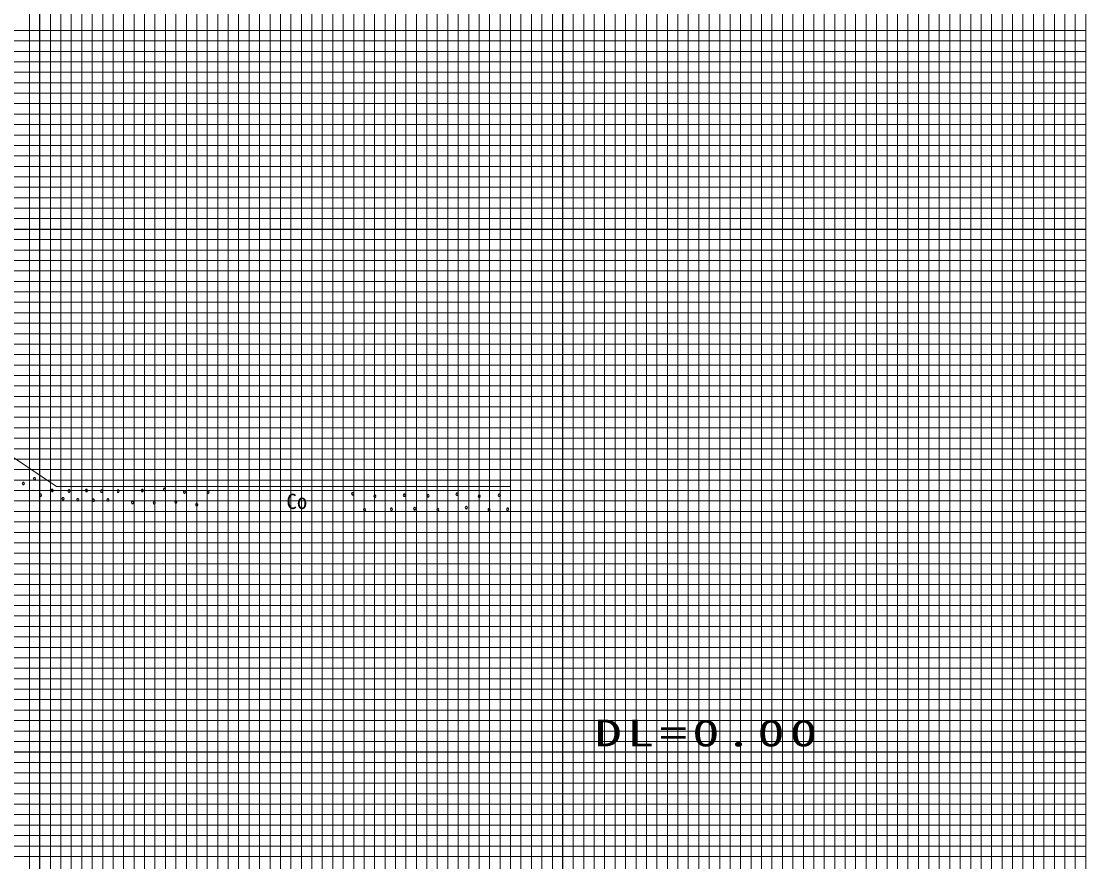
# Model space of a CAD drawing. Units: millimetres on the paper. Extents: x -400 to 400, y -1955 to 275.
# Drawn here: x 297.7 to 399.5, y 64.5 to 144.9 of the extents above; entities that cross this region are included whole.
import ezdxf
from ezdxf.enums import TextEntityAlignment as Align

# ---------------------------------------------------------------- set-up
doc = ezdxf.new("R2010")
doc.units = ezdxf.units.MM
doc.linetypes.add('LONG_DASHED_DOTTED', pattern=[15.25, 12, -1.5, 0.25, -1.5])
doc.layers.add('0-0', color=7, linetype='Continuous')
doc.layers.add('0-1_レイヤ1', color=7, linetype='Continuous', lineweight=13)
doc.styles.add('ＭＳ ゴシック', font='')
doc.styles.get('ＭＳ ゴシック').set_extended_font_data('MS Gothic')

# ---------------------------------------------------------------- blocks, each defined once
blk = doc.blocks.new('EVOBLK_2011051147_61')
at = {"layer": '0-1_レイヤ1'}
blk.add_lwpolyline([(20, 22), (820, 22), (820, 572), (20, 572)], close=True, dxfattribs=at)
blk = doc.blocks.new('EVOBLK_2011051147_62')
at = {"layer": '0-1_レイヤ1', "color": 131}
for p, q in [((719, 22), (719, 572)), ((721, 22), (721, 572)), ((722, 22), (722, 572)), ((723, 22), (723, 572)), ((724, 22), (724, 572)), ((725, 22), (725, 572)), ((726, 22), (726, 572)), ((727, 22), (727, 572)), ((728, 22), (728, 572)), ((729, 22), (729, 572)), ((731, 22), (731, 572)), ((732, 22), (732, 572)), ((733, 22), (733, 572)), ((734, 22), (734, 572)), ((735, 22), (735, 572)), ((736, 22), (736, 572)), ((737, 22), (737, 572)), ((738, 22), (738, 572)), ((739, 22), (739, 572)), ((741, 22), (741, 572)), ((742, 22), (742, 572)), ((743, 22), (743, 572)), ((744, 22), (744, 572)), ((745, 22), (745, 572)), ((746, 22), (746, 572)), ((747, 22), (747, 572)), ((748, 22), (748, 572)), ((749, 22), (749, 572)), ((751, 22), (751, 572)), ((752, 22), (752, 572)), ((753, 22), (753, 572)), ((754, 22), (754, 572)), ((755, 22), (755, 572)), ((756, 22), (756, 572)), ((757, 22), (757, 572)), ((758, 22), (758, 572)), ((759, 22), (759, 572)), ((761, 22), (761, 572)), ((762, 22), (762, 572)), ((763, 22), (763, 572)), ((764, 22), (764, 572)), ((765, 22), (765, 572)), ((766, 22), (766, 572)), ((767, 22), (767, 572)), ((768, 22), (768, 572)), ((769, 22), (769, 572)), ((771, 22), (771, 572)), ((772, 22), (772, 572)), ((773, 22), (773, 572)), ((774, 22), (774, 572)), ((775, 22), (775, 572)), ((776, 22), (776, 572)), ((777, 22), (777, 572)), ((778, 22), (778, 572)), ((779, 22), (779, 572)), ((781, 22), (781, 572)), ((782, 22), (782, 572)), ((783, 22), (783, 572)), ((784, 22), (784, 572)), ((785, 22), (785, 572)), ((786, 22), (786, 572)), ((787, 22), (787, 572)), ((788, 22), (788, 572)), ((789, 22), (789, 572)), ((791, 22), (791, 572)), ((792, 22), (792, 572)), ((793, 22), (793, 572)), ((794, 22), (794, 572)), ((795, 22), (795, 572)), ((796, 22), (796, 572)), ((797, 22), (797, 572)), ((798, 22), (798, 572)), ((799, 22), (799, 572)), ((801, 22), (801, 572)), ((802, 22), (802, 572)), ((803, 22), (803, 572)), ((804, 22), (804, 572)), ((805, 22), (805, 572)), ((806, 22), (806, 572)), ((807, 22), (807, 572)), ((808, 22), (808, 572)), ((809, 22), (809, 572)), ((811, 22), (811, 572)), ((812, 22), (812, 572)), ((813, 22), (813, 572)), ((814, 22), (814, 572)), ((815, 22), (815, 572)), ((816, 22), (816, 572)), ((817, 22), (817, 572)), ((818, 22), (818, 572)), ((819, 22), (819, 572)), ((20, 441), (820, 441)), ((20, 440), (820, 440)), ((20, 439), (820, 439)), ((20, 438), (820, 438)), ((20, 437), (820, 437)), ((20, 436), (820, 436)), ((20, 435), (820, 435)), ((20, 434), (820, 434)), ((20, 433), (820, 433)), ((20, 431), (820, 431)), ((20, 430), (820, 430)), ((20, 429), (820, 429)), ((20, 428), (820, 428)), ((20, 427), (820, 427)), ((20, 426), (820, 426)), ((20, 425), (820, 425)), ((20, 424), (820, 424)), ((20, 423), (820, 423)), ((20, 421), (820, 421)), ((20, 420), (820, 420)), ((20, 419), (820, 419)), ((20, 418), (820, 418)), ((20, 417), (820, 417)), ((20, 416), (820, 416)), ((20, 415), (820, 415)), ((20, 414), (820, 414)), ((20, 413), (820, 413)), ((20, 411), (820, 411)), ((20, 410), (820, 410)), ((20, 409), (820, 409)), ((20, 408), (820, 408)), ((20, 407), (820, 407)), ((20, 406), (820, 406)), ((20, 405), (820, 405)), ((20, 404), (820, 404)), ((20, 403), (820, 403)), ((20, 401), (820, 401)), ((20, 400), (820, 400)), ((20, 399), (820, 399)), ((20, 398), (820, 398)), ((20, 397), (820, 397)), ((20, 396), (820, 396)), ((20, 395), (820, 395)), ((20, 394), (820, 394)), ((20, 393), (820, 393)), ((20, 391), (820, 391)), ((20, 390), (820, 390)), ((20, 389), (820, 389)), ((20, 388), (820, 388)), ((20, 387), (820, 387)), ((20, 386), (820, 386)), ((20, 385), (820, 385)), ((20, 384), (820, 384)), ((20, 383), (820, 383)), ((20, 381), (820, 381)), ((20, 380), (820, 380)), ((20, 379), (820, 379)), ((20, 378), (820, 378)), ((20, 377), (820, 377)), ((20, 376), (820, 376)), ((20, 375), (820, 375)), ((20, 374), (820, 374)), ((20, 373), (820, 373)), ((20, 371), (820, 371)), ((20, 370), (820, 370)), ((20, 369), (820, 369)), ((20, 368), (820, 368)), ((20, 367), (820, 367)), ((20, 366), (820, 366)), ((20, 365), (820, 365)), ((20, 364), (820, 364)), ((20, 363), (820, 363))]:
    blk.add_line(p, q, dxfattribs=at)
at = {"layer": '0-1_レイヤ1', "color": 4, "lineweight": 25}
for p, q in [((720, 22), (720, 572)), ((770, 22), (770, 572)), ((20, 422), (820, 422)), ((20, 372), (820, 372))]:
    blk.add_line(p, q, dxfattribs=at)
at = {"layer": '0-1_レイヤ1', "color": 131, "lineweight": 18}
for p, q in [((730, 22), (730, 572)), ((740, 22), (740, 572)), ((750, 22), (750, 572)), ((760, 22), (760, 572)), ((780, 22), (780, 572)), ((790, 22), (790, 572)), ((800, 22), (800, 572)), ((810, 22), (810, 572)), ((20, 432), (820, 432)), ((20, 412), (820, 412)), ((20, 402), (820, 402)), ((20, 392), (820, 392)), ((20, 382), (820, 382)), ((20, 362), (820, 362))]:
    blk.add_line(p, q, dxfattribs=at)
blk = doc.blocks.new('CCURVE_ORG287')
at = {"layer": '0-1_レイヤ1', "linetype": 'LONG_DASHED_DOTTED', "lineweight": 25}
for start, end in [(90, 270), (270, 90)]:
    blk.add_arc((44356117.3, 34345501), 10, start, end, dxfattribs=at)
blk = doc.blocks.new('CCURVE_ORG288')
at = {"layer": '0-1_レイヤ1', "linetype": 'LONG_DASHED_DOTTED', "lineweight": 25}
for start, end in [(90, 270), (270, 90)]:
    blk.add_arc((44355948.5, 34345612.2), 10, start, end, dxfattribs=at)
blk = doc.blocks.new('CCURVE_ORG299')
at = {"layer": '0-1_レイヤ1', "linetype": 'LONG_DASHED_DOTTED', "lineweight": 25}
for start, end in [(90, 270), (270, 90)]:
    blk.add_arc((44355841.5, 34345566.9), 10, start, end, dxfattribs=at)
blk = doc.blocks.new('CCURVE_ORG300')
at = {"layer": '0-1_レイヤ1', "linetype": 'LONG_DASHED_DOTTED', "lineweight": 25}
for start, end in [(90, 270), (270, 90)]:
    blk.add_arc((44356006.2, 34345455.8), 10, start, end, dxfattribs=at)
blk = doc.blocks.new('CCURVE_ORG301')
at = {"layer": '0-1_レイヤ1', "linetype": 'LONG_DASHED_DOTTED', "lineweight": 25}
for start, end in [(90, 270), (270, 90)]:
    blk.add_arc((44356220.9, 34345421.5), 10, start, end, dxfattribs=at)
blk = doc.blocks.new('CCURVE_ORG302')
at = {"layer": '0-1_レイヤ1', "linetype": 'LONG_DASHED_DOTTED', "lineweight": 25}
for start, end in [(90, 270), (270, 90)]:
    blk.add_arc((44356278.1, 34345495.3), 10, start, end, dxfattribs=at)
blk = doc.blocks.new('CCURVE_ORG303')
at = {"layer": '0-1_レイヤ1', "linetype": 'LONG_DASHED_DOTTED', "lineweight": 25}
for start, end in [(90, 270), (270, 90)]:
    blk.add_arc((44356361.5, 34345412), 10, start, end, dxfattribs=at)
blk = doc.blocks.new('CCURVE_ORG304')
at = {"layer": '0-1_レイヤ1', "linetype": 'LONG_DASHED_DOTTED', "lineweight": 25}
for start, end in [(90, 270), (270, 90)]:
    blk.add_arc((44356444.9, 34345500.1), 10, start, end, dxfattribs=at)
blk = doc.blocks.new('CCURVE_ORG305')
at = {"layer": '0-1_レイヤ1', "linetype": 'LONG_DASHED_DOTTED', "lineweight": 25}
for start, end in [(90, 270), (270, 90)]:
    blk.add_arc((44356511.6, 34345407.2), 10, start, end, dxfattribs=at)
blk = doc.blocks.new('CCURVE_ORG306')
at = {"layer": '0-1_レイヤ1', "linetype": 'LONG_DASHED_DOTTED', "lineweight": 25}
for start, end in [(90, 270), (270, 90)]:
    blk.add_arc((44356590.2, 34345493), 10, start, end, dxfattribs=at)
blk = doc.blocks.new('CCURVE_ORG307')
at = {"layer": '0-1_レイヤ1', "linetype": 'LONG_DASHED_DOTTED', "lineweight": 25}
for start, end in [(90, 270), (270, 90)]:
    blk.add_arc((44356649.7, 34345409.6), 10, start, end, dxfattribs=at)
blk = doc.blocks.new('CCURVE_ORG308')
at = {"layer": '0-1_レイヤ1', "linetype": 'LONG_DASHED_DOTTED', "lineweight": 25}
for start, end in [(90, 270), (270, 90)]:
    blk.add_arc((44356747.4, 34345494), 10, start, end, dxfattribs=at)
blk = doc.blocks.new('CCURVE_ORG309')
at = {"layer": '0-1_レイヤ1', "linetype": 'LONG_DASHED_DOTTED', "lineweight": 25}
for start, end in [(90, 270), (270, 90)]:
    blk.add_arc((44356884.6, 34345385.4), 10, start, end, dxfattribs=at)
blk = doc.blocks.new('CCURVE_ORG310')
at = {"layer": '0-1_レイヤ1', "linetype": 'LONG_DASHED_DOTTED', "lineweight": 25}
for start, end in [(90, 270), (270, 90)]:
    blk.add_arc((44356979, 34345499.7), 10, start, end, dxfattribs=at)
blk = doc.blocks.new('CCURVE_ORG311')
at = {"layer": '0-1_レイヤ1', "linetype": 'LONG_DASHED_DOTTED', "lineweight": 25}
for start, end in [(90, 270), (270, 90)]:
    blk.add_arc((44357093.3, 34345382.5), 10, start, end, dxfattribs=at)
blk = doc.blocks.new('CCURVE_ORG312')
at = {"layer": '0-1_レイヤ1', "linetype": 'LONG_DASHED_DOTTED', "lineweight": 25}
for start, end in [(90, 270), (270, 90)]:
    blk.add_arc((44357190.5, 34345511.1), 10, start, end, dxfattribs=at)
blk = doc.blocks.new('CCURVE_ORG313')
at = {"layer": '0-1_レイヤ1', "linetype": 'LONG_DASHED_DOTTED', "lineweight": 25}
for start, end in [(90, 270), (270, 90)]:
    blk.add_arc((44357299.2, 34345391.1), 10, start, end, dxfattribs=at)
blk = doc.blocks.new('CCURVE_ORG314')
at = {"layer": '0-1_レイヤ1', "linetype": 'LONG_DASHED_DOTTED', "lineweight": 25}
for start, end in [(90, 270), (270, 90)]:
    blk.add_arc((44357382.1, 34345485.4), 10, start, end, dxfattribs=at)
blk = doc.blocks.new('CCURVE_ORG315')
at = {"layer": '0-1_レイヤ1', "linetype": 'LONG_DASHED_DOTTED', "lineweight": 25}
for start, end in [(90, 270), (270, 90)]:
    blk.add_arc((44357499.3, 34345365.3), 10, start, end, dxfattribs=at)
blk = doc.blocks.new('CCURVE_ORG316')
at = {"layer": '0-1_レイヤ1', "linetype": 'LONG_DASHED_DOTTED', "lineweight": 25}
for start, end in [(90, 270), (270, 90)]:
    blk.add_arc((44357607.9, 34345485.4), 10, start, end, dxfattribs=at)
blk = doc.blocks.new('CCURVE_ORG317')
at = {"layer": '0-1_レイヤ1', "linetype": 'LONG_DASHED_DOTTED', "lineweight": 25}
for start, end in [(90, 270), (270, 90)]:
    blk.add_arc((44358990.4, 34345469.3), 10, start, end, dxfattribs=at)
blk = doc.blocks.new('CCURVE_ORG318')
at = {"layer": '0-1_レイヤ1', "linetype": 'LONG_DASHED_DOTTED', "lineweight": 25}
for start, end in [(90, 270), (270, 90)]:
    blk.add_arc((44359104, 34345316.2), 10, start, end, dxfattribs=at)
blk = doc.blocks.new('CCURVE_ORG319')
at = {"layer": '0-1_レイヤ1', "linetype": 'LONG_DASHED_DOTTED', "lineweight": 25}
for start, end in [(90, 270), (270, 90)]:
    blk.add_arc((44359202.8, 34345444.6), 10, start, end, dxfattribs=at)
blk = doc.blocks.new('CCURVE_ORG320')
at = {"layer": '0-1_レイヤ1', "linetype": 'LONG_DASHED_DOTTED', "lineweight": 25}
for start, end in [(90, 270), (270, 90)]:
    blk.add_arc((44359360.9, 34345321.1), 10, start, end, dxfattribs=at)
blk = doc.blocks.new('CCURVE_ORG321')
at = {"layer": '0-1_レイヤ1', "linetype": 'LONG_DASHED_DOTTED', "lineweight": 25}
for start, end in [(90, 270), (270, 90)]:
    blk.add_arc((44359484.4, 34345454.5), 10, start, end, dxfattribs=at)
blk = doc.blocks.new('CCURVE_ORG322')
at = {"layer": '0-1_レイヤ1', "linetype": 'LONG_DASHED_DOTTED', "lineweight": 25}
for start, end in [(90, 270), (270, 90)]:
    blk.add_arc((44359583.2, 34345326.1), 10, start, end, dxfattribs=at)
blk = doc.blocks.new('CCURVE_ORG323')
at = {"layer": '0-1_レイヤ1', "linetype": 'LONG_DASHED_DOTTED', "lineweight": 25}
for start, end in [(90, 270), (270, 90)]:
    blk.add_arc((44359711.6, 34345449.6), 10, start, end, dxfattribs=at)
blk = doc.blocks.new('CCURVE_ORG324')
at = {"layer": '0-1_レイヤ1', "linetype": 'LONG_DASHED_DOTTED', "lineweight": 25}
for start, end in [(90, 270), (270, 90)]:
    blk.add_arc((44359805.5, 34345316.2), 10, start, end, dxfattribs=at)
blk = doc.blocks.new('CCURVE_ORG325')
at = {"layer": '0-1_レイヤ1', "linetype": 'LONG_DASHED_DOTTED', "lineweight": 25}
for start, end in [(90, 270), (270, 90)]:
    blk.add_arc((44359988.3, 34345464.4), 10, start, end, dxfattribs=at)
blk = doc.blocks.new('CCURVE_ORG326')
at = {"layer": '0-1_レイヤ1', "linetype": 'LONG_DASHED_DOTTED', "lineweight": 25}
for start, end in [(90, 270), (270, 90)]:
    blk.add_arc((44360077.2, 34345336), 10, start, end, dxfattribs=at)
blk = doc.blocks.new('CCURVE_ORG327')
at = {"layer": '0-1_レイヤ1', "linetype": 'LONG_DASHED_DOTTED', "lineweight": 25}
for start, end in [(90, 270), (270, 90)]:
    blk.add_arc((44360200.7, 34345444.6), 10, start, end, dxfattribs=at)
blk = doc.blocks.new('CCURVE_ORG328')
at = {"layer": '0-1_レイヤ1', "linetype": 'LONG_DASHED_DOTTED', "lineweight": 25}
for start, end in [(90, 270), (270, 90)]:
    blk.add_arc((44360294.5, 34345316.2), 10, start, end, dxfattribs=at)
blk = doc.blocks.new('CCURVE_ORG329')
at = {"layer": '0-1_レイヤ1', "linetype": 'LONG_DASHED_DOTTED', "lineweight": 25}
for start, end in [(90, 270), (270, 90)]:
    blk.add_arc((44360393.3, 34345454.5), 10, start, end, dxfattribs=at)
blk = doc.blocks.new('CCURVE_ORG330')
at = {"layer": '0-1_レイヤ1', "linetype": 'LONG_DASHED_DOTTED', "lineweight": 25}
for start, end in [(90, 270), (270, 90)]:
    blk.add_arc((44360472.4, 34345321.1), 10, start, end, dxfattribs=at)
blk = doc.blocks.new('EVOBLK_2011051147_60')
at = {"layer": '0-1_レイヤ1'}
blk.add_line((44360991.4, 34343000), (44363999.9, 34343000), dxfattribs=at)
at = {"layer": '0-1_レイヤ1', "insert": (44361302.3, 34343048.5), "char_height": 256.6, "attachment_point": 7, "style": 'ＭＳ ゴシック'}
blk.add_mtext('\\T1.19;\\W1.5;DL=0.00', dxfattribs=at)
blk = doc.blocks.new('円 中塗り_286')
at = {"layer": '0-1_レイヤ1'}
blk.add_circle((44356117.3, 34345501), 10, dxfattribs=at)
blk = doc.blocks.new('円 中塗り_287')
at = {"layer": '0-1_レイヤ1'}
blk.add_circle((44355948.5, 34345612.2), 10, dxfattribs=at)
blk = doc.blocks.new('円 中塗り_298')
at = {"layer": '0-1_レイヤ1'}
blk.add_circle((44355841.5, 34345566.9), 10, dxfattribs=at)
blk = doc.blocks.new('円 中塗り_299')
at = {"layer": '0-1_レイヤ1'}
blk.add_circle((44356006.2, 34345455.8), 10, dxfattribs=at)
blk = doc.blocks.new('円 中塗り_300')
at = {"layer": '0-1_レイヤ1'}
blk.add_circle((44356220.9, 34345421.5), 10, dxfattribs=at)
blk = doc.blocks.new('円 中塗り_301')
at = {"layer": '0-1_レイヤ1'}
blk.add_circle((44356278.1, 34345495.3), 10, dxfattribs=at)
blk = doc.blocks.new('円 中塗り_302')
at = {"layer": '0-1_レイヤ1'}
blk.add_circle((44356361.5, 34345412), 10, dxfattribs=at)
blk = doc.blocks.new('円 中塗り_303')
at = {"layer": '0-1_レイヤ1'}
blk.add_circle((44356444.9, 34345500.1), 10, dxfattribs=at)
blk = doc.blocks.new('円 中塗り_304')
at = {"layer": '0-1_レイヤ1'}
blk.add_circle((44356511.6, 34345407.2), 10, dxfattribs=at)
blk = doc.blocks.new('円 中塗り_305')
at = {"layer": '0-1_レイヤ1'}
blk.add_circle((44356590.2, 34345493), 10, dxfattribs=at)
blk = doc.blocks.new('円 中塗り_306')
at = {"layer": '0-1_レイヤ1'}
blk.add_circle((44356649.7, 34345409.6), 10, dxfattribs=at)
blk = doc.blocks.new('円 中塗り_307')
at = {"layer": '0-1_レイヤ1'}
blk.add_circle((44356747.4, 34345494), 10, dxfattribs=at)
blk = doc.blocks.new('円 中塗り_308')
at = {"layer": '0-1_レイヤ1'}
blk.add_circle((44356884.6, 34345385.4), 10, dxfattribs=at)
blk = doc.blocks.new('円 中塗り_309')
at = {"layer": '0-1_レイヤ1'}
blk.add_circle((44356979, 34345499.7), 10, dxfattribs=at)
blk = doc.blocks.new('円 中塗り_310')
at = {"layer": '0-1_レイヤ1'}
blk.add_circle((44357093.3, 34345382.5), 10, dxfattribs=at)
blk = doc.blocks.new('円 中塗り_311')
at = {"layer": '0-1_レイヤ1'}
blk.add_circle((44357190.5, 34345511.1), 10, dxfattribs=at)
blk = doc.blocks.new('円 中塗り_312')
at = {"layer": '0-1_レイヤ1'}
blk.add_circle((44357299.2, 34345391.1), 10, dxfattribs=at)
blk = doc.blocks.new('円 中塗り_313')
at = {"layer": '0-1_レイヤ1'}
blk.add_circle((44357382.1, 34345485.4), 10, dxfattribs=at)
blk = doc.blocks.new('円 中塗り_314')
at = {"layer": '0-1_レイヤ1'}
blk.add_circle((44357499.3, 34345365.3), 10, dxfattribs=at)
blk = doc.blocks.new('円 中塗り_315')
at = {"layer": '0-1_レイヤ1'}
blk.add_circle((44357607.9, 34345485.4), 10, dxfattribs=at)
blk = doc.blocks.new('円 中塗り_316')
at = {"layer": '0-1_レイヤ1'}
blk.add_circle((44358990.4, 34345469.3), 10, dxfattribs=at)
blk = doc.blocks.new('円 中塗り_317')
at = {"layer": '0-1_レイヤ1'}
blk.add_circle((44359104, 34345316.2), 10, dxfattribs=at)
blk = doc.blocks.new('円 中塗り_318')
at = {"layer": '0-1_レイヤ1'}
blk.add_circle((44359202.8, 34345444.6), 10, dxfattribs=at)
blk = doc.blocks.new('円 中塗り_319')
at = {"layer": '0-1_レイヤ1'}
blk.add_circle((44359360.9, 34345321.1), 10, dxfattribs=at)
blk = doc.blocks.new('円 中塗り_320')
at = {"layer": '0-1_レイヤ1'}
blk.add_circle((44359484.4, 34345454.5), 10, dxfattribs=at)
blk = doc.blocks.new('円 中塗り_321')
at = {"layer": '0-1_レイヤ1'}
blk.add_circle((44359583.2, 34345326.1), 10, dxfattribs=at)
blk = doc.blocks.new('円 中塗り_322')
at = {"layer": '0-1_レイヤ1'}
blk.add_circle((44359711.6, 34345449.6), 10, dxfattribs=at)
blk = doc.blocks.new('円 中塗り_323')
at = {"layer": '0-1_レイヤ1'}
blk.add_circle((44359805.5, 34345316.2), 10, dxfattribs=at)
blk = doc.blocks.new('円 中塗り_324')
at = {"layer": '0-1_レイヤ1'}
blk.add_circle((44359988.3, 34345464.4), 10, dxfattribs=at)
blk = doc.blocks.new('円 中塗り_325')
at = {"layer": '0-1_レイヤ1'}
blk.add_circle((44360077.2, 34345336), 10, dxfattribs=at)
blk = doc.blocks.new('円 中塗り_326')
at = {"layer": '0-1_レイヤ1'}
blk.add_circle((44360200.7, 34345444.6), 10, dxfattribs=at)
blk = doc.blocks.new('円 中塗り_327')
at = {"layer": '0-1_レイヤ1'}
blk.add_circle((44360294.5, 34345316.2), 10, dxfattribs=at)
blk = doc.blocks.new('円 中塗り_328')
at = {"layer": '0-1_レイヤ1'}
blk.add_circle((44360393.3, 34345454.5), 10, dxfattribs=at)
blk = doc.blocks.new('円 中塗り_329')
at = {"layer": '0-1_レイヤ1'}
blk.add_circle((44360472.4, 34345321.1), 10, dxfattribs=at)
blk = doc.blocks.new('測量図')
at = {"layer": '0-1_レイヤ1'}
for p in [(44352749.9, 34347820), (44360499.9, 34345540)]:
    blk.add_line(p, (44356159.9, 34345540), dxfattribs=at)
at = {"layer": '0-0'}
for name in ['EVOBLK_2011051147_60', '円 中塗り_287', '円 中塗り_298', '円 中塗り_311', '円 中塗り_299', '円 中塗り_286', '円 中塗り_300', '円 中塗り_301', '円 中塗り_302', '円 中塗り_303', '円 中塗り_304', '円 中塗り_305', '円 中塗り_306', '円 中塗り_307', '円 中塗り_309', '円 中塗り_313', '円 中塗り_315', '円 中塗り_316', '円 中塗り_318', '円 中塗り_320', '円 中塗り_322', '円 中塗り_324', '円 中塗り_326', '円 中塗り_328', '円 中塗り_308', '円 中塗り_310', '円 中塗り_312', '円 中塗り_314', '円 中塗り_317', '円 中塗り_319', '円 中塗り_321', '円 中塗り_323', '円 中塗り_325', '円 中塗り_327', '円 中塗り_329']:
    blk.add_blockref(name, (0, 0), dxfattribs=at)
at = {"layer": '0-1_レイヤ1'}
for name in ['CCURVE_ORG288', 'CCURVE_ORG299', 'CCURVE_ORG312', 'CCURVE_ORG300', 'CCURVE_ORG287', 'CCURVE_ORG301', 'CCURVE_ORG302', 'CCURVE_ORG303', 'CCURVE_ORG304', 'CCURVE_ORG305', 'CCURVE_ORG306', 'CCURVE_ORG307', 'CCURVE_ORG308', 'CCURVE_ORG310', 'CCURVE_ORG314', 'CCURVE_ORG316', 'CCURVE_ORG317', 'CCURVE_ORG319', 'CCURVE_ORG321', 'CCURVE_ORG323', 'CCURVE_ORG325', 'CCURVE_ORG327', 'CCURVE_ORG329', 'CCURVE_ORG309', 'CCURVE_ORG311', 'CCURVE_ORG313', 'CCURVE_ORG315', 'CCURVE_ORG318', 'CCURVE_ORG320', 'CCURVE_ORG322', 'CCURVE_ORG324', 'CCURVE_ORG326', 'CCURVE_ORG328', 'CCURVE_ORG330']:
    blk.add_blockref(name, (0, 0), dxfattribs=at)
at = {"layer": '0-1_レイヤ1', "style": 'ＭＳ ゴシック'}
blk.add_text('Co', height=146.6, dxfattribs=at).set_placement((44358356.9, 34345279), align=Align.BOTTOM_LEFT)

msp = doc.modelspace()

# ---------------------------------------------------------------- block references
at = {"layer": '0-0'}
for name in ['EVOBLK_2011051147_61', 'EVOBLK_2011051147_62']:
    msp.add_blockref(name, (-420.5, -297), dxfattribs=at)
at = {"layer": '0-0', "xscale": 0.01, "yscale": 0.01}
msp.add_blockref('測量図', (-443260.5, -343355), dxfattribs=at)

doc.saveas('drawing.dxf')
